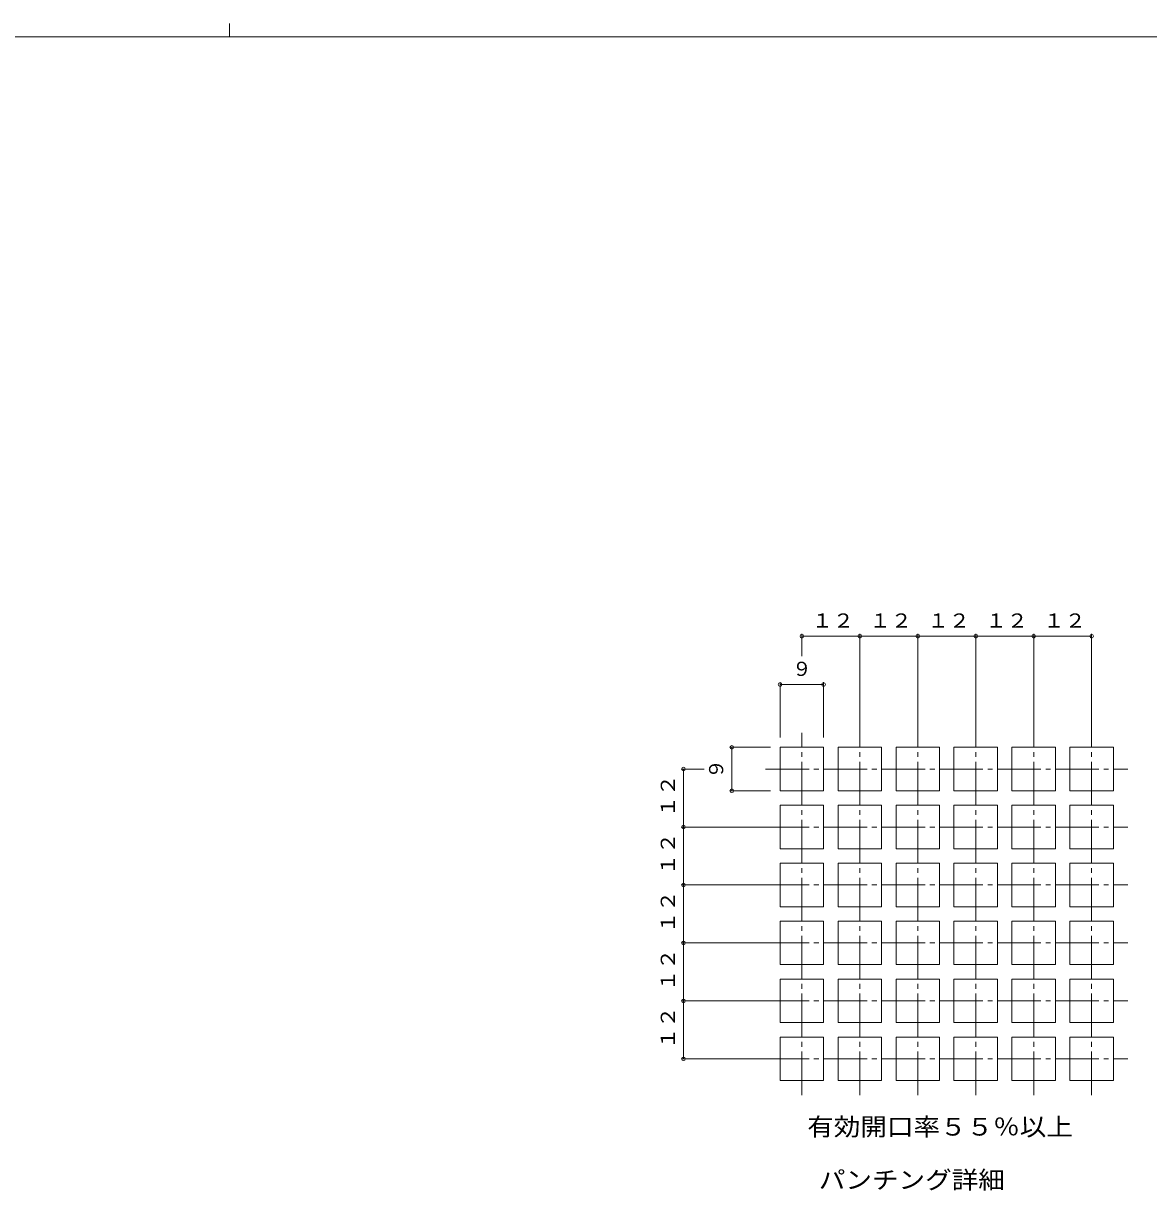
# Model space of a CAD drawing. Units: millimetres on the paper. Extents: x -420 to 373, y -297 to 267.
# Drawn here: x -75.4 to 157.6, y 25.5 to 267.2 of the extents above; entities that cross this region are included whole.
import ezdxf
from ezdxf.enums import TextEntityAlignment as Align

# ---------------------------------------------------------------- set-up
doc = ezdxf.new("R2010")
doc.units = ezdxf.units.MM
doc.linetypes.add('CHAIN2', pattern=[12, 9, -1, 1, -1])
for name, color, linetype, lineweight in [('0-1_USER1', 7, 'Continuous', 9), ('0-3_YKK_11', 7, 'Continuous', 9), ('0-7_YKK_D', 6, 'Continuous', 9)]:
    doc.layers.add(name, color=color, linetype=linetype, lineweight=lineweight)
doc.layers.add('0-2_YKK_ZWAK', color=3, linetype='Continuous')
doc.styles.add('ＭＳ ゴシック', font='')
doc.styles.get('ＭＳ ゴシック').set_extended_font_data('MS Gothic')

msp = doc.modelspace()

# ---------------------------------------------------------------- linework, layer by layer
at = {"layer": '0-1_USER1'}
for p, q in [((-32.686, 267.2), (-32.686, 264.4)), ((352.3, 264.4), (-417.7, 264.4))]:
    msp.add_line(p, q, dxfattribs=at)
at = {"layer": '0-3_YKK_11', "linetype": 'CHAIN2'}
for p, q in [((85.81, 45.301), (85.81, 120.301)), ((97.81, 45.301), (97.81, 120.301)), ((109.81, 45.301), (109.81, 120.301)), ((121.81, 45.301), (121.81, 120.301)), ((133.81, 45.301), (133.81, 120.301)), ((145.81, 45.301), (145.81, 120.301)), ((78.31, 112.801), (153.31, 112.801)), ((78.31, 100.801), (153.31, 100.801)), ((78.31, 88.801), (153.31, 88.801)), ((78.31, 76.801), (153.31, 76.801)), ((78.31, 64.801), (153.31, 64.801)), ((78.31, 52.801), (153.31, 52.801))]:
    msp.add_line(p, q, dxfattribs=at)
at = {"layer": '0-3_YKK_11'}
for p, q in [((81.31, 117.301), (81.31, 108.301)), ((90.31, 117.301), (81.31, 117.301)), ((90.31, 108.301), (90.31, 117.301)), ((93.31, 117.301), (93.31, 108.301)), ((102.31, 117.301), (93.31, 117.301)), ((102.31, 108.301), (102.31, 117.301)), ((105.31, 117.301), (105.31, 108.301)), ((114.31, 117.301), (105.31, 117.301)), ((114.31, 108.301), (114.31, 117.301)), ((117.31, 117.301), (117.31, 108.301)), ((126.31, 117.301), (117.31, 117.301)), ((126.31, 108.301), (126.31, 117.301)), ((129.31, 117.301), (129.31, 108.301)), ((138.31, 117.301), (129.31, 117.301)), ((138.31, 108.301), (138.31, 117.301)), ((141.31, 117.301), (141.31, 108.301)), ((150.31, 117.301), (141.31, 117.301)), ((150.31, 108.301), (150.31, 117.301)), ((81.31, 108.301), (90.31, 108.301)), ((93.31, 108.301), (102.31, 108.301)), ((105.31, 108.301), (114.31, 108.301)), ((117.31, 108.301), (126.31, 108.301)), ((129.31, 108.301), (138.31, 108.301)), ((141.31, 108.301), (150.31, 108.301)), ((81.31, 105.301), (81.31, 96.301)), ((90.31, 105.301), (81.31, 105.301)), ((90.31, 96.301), (90.31, 105.301)), ((93.31, 105.301), (93.31, 96.301)), ((102.31, 105.301), (93.31, 105.301)), ((102.31, 96.301), (102.31, 105.301)), ((105.31, 105.301), (105.31, 96.301)), ((114.31, 105.301), (105.31, 105.301)), ((114.31, 96.301), (114.31, 105.301)), ((117.31, 105.301), (117.31, 96.301)), ((126.31, 105.301), (117.31, 105.301)), ((126.31, 96.301), (126.31, 105.301)), ((129.31, 105.301), (129.31, 96.301)), ((138.31, 105.301), (129.31, 105.301)), ((138.31, 96.301), (138.31, 105.301)), ((141.31, 105.301), (141.31, 96.301)), ((150.31, 105.301), (141.31, 105.301)), ((150.31, 96.301), (150.31, 105.301)), ((81.31, 96.301), (90.31, 96.301)), ((93.31, 96.301), (102.31, 96.301)), ((105.31, 96.301), (114.31, 96.301)), ((117.31, 96.301), (126.31, 96.301)), ((129.31, 96.301), (138.31, 96.301)), ((141.31, 96.301), (150.31, 96.301)), ((81.31, 93.301), (81.31, 84.301)), ((90.31, 93.301), (81.31, 93.301)), ((90.31, 84.301), (90.31, 93.301)), ((93.31, 93.301), (93.31, 84.301)), ((102.31, 93.301), (93.31, 93.301)), ((102.31, 84.301), (102.31, 93.301)), ((105.31, 93.301), (105.31, 84.301)), ((114.31, 93.301), (105.31, 93.301)), ((114.31, 84.301), (114.31, 93.301)), ((117.31, 93.301), (117.31, 84.301)), ((126.31, 93.301), (117.31, 93.301)), ((126.31, 84.301), (126.31, 93.301)), ((129.31, 93.301), (129.31, 84.301)), ((138.31, 93.301), (129.31, 93.301)), ((138.31, 84.301), (138.31, 93.301)), ((141.31, 93.301), (141.31, 84.301)), ((150.31, 93.301), (141.31, 93.301)), ((150.31, 84.301), (150.31, 93.301)), ((81.31, 84.301), (90.31, 84.301)), ((93.31, 84.301), (102.31, 84.301)), ((105.31, 84.301), (114.31, 84.301)), ((117.31, 84.301), (126.31, 84.301)), ((129.31, 84.301), (138.31, 84.301)), ((141.31, 84.301), (150.31, 84.301)), ((81.31, 81.301), (81.31, 72.301)), ((90.31, 81.301), (81.31, 81.301)), ((90.31, 72.301), (90.31, 81.301)), ((93.31, 81.301), (93.31, 72.301)), ((102.31, 81.301), (93.31, 81.301)), ((102.31, 72.301), (102.31, 81.301)), ((105.31, 81.301), (105.31, 72.301)), ((114.31, 81.301), (105.31, 81.301)), ((114.31, 72.301), (114.31, 81.301)), ((117.31, 81.301), (117.31, 72.301)), ((126.31, 81.301), (117.31, 81.301)), ((126.31, 72.301), (126.31, 81.301)), ((129.31, 81.301), (129.31, 72.301)), ((138.31, 81.301), (129.31, 81.301)), ((138.31, 72.301), (138.31, 81.301)), ((141.31, 81.301), (141.31, 72.301)), ((150.31, 81.301), (141.31, 81.301)), ((150.31, 72.301), (150.31, 81.301)), ((81.31, 72.301), (90.31, 72.301)), ((93.31, 72.301), (102.31, 72.301)), ((105.31, 72.301), (114.31, 72.301)), ((117.31, 72.301), (126.31, 72.301)), ((129.31, 72.301), (138.31, 72.301)), ((141.31, 72.301), (150.31, 72.301)), ((81.31, 69.301), (81.31, 60.301)), ((90.31, 69.301), (81.31, 69.301)), ((90.31, 60.301), (90.31, 69.301)), ((93.31, 69.301), (93.31, 60.301)), ((102.31, 69.301), (93.31, 69.301)), ((102.31, 60.301), (102.31, 69.301)), ((105.31, 69.301), (105.31, 60.301)), ((114.31, 69.301), (105.31, 69.301)), ((114.31, 60.301), (114.31, 69.301)), ((117.31, 69.301), (117.31, 60.301)), ((126.31, 69.301), (117.31, 69.301)), ((126.31, 60.301), (126.31, 69.301)), ((129.31, 69.301), (129.31, 60.301)), ((138.31, 69.301), (129.31, 69.301)), ((138.31, 60.301), (138.31, 69.301)), ((141.31, 69.301), (141.31, 60.301)), ((150.31, 69.301), (141.31, 69.301)), ((150.31, 60.301), (150.31, 69.301)), ((81.31, 60.301), (90.31, 60.301)), ((93.31, 60.301), (102.31, 60.301)), ((105.31, 60.301), (114.31, 60.301)), ((117.31, 60.301), (126.31, 60.301)), ((129.31, 60.301), (138.31, 60.301)), ((141.31, 60.301), (150.31, 60.301)), ((81.31, 57.301), (81.31, 48.301)), ((90.31, 57.301), (81.31, 57.301)), ((90.31, 48.301), (90.31, 57.301)), ((93.31, 57.301), (93.31, 48.301)), ((102.31, 57.301), (93.31, 57.301)), ((102.31, 48.301), (102.31, 57.301)), ((105.31, 57.301), (105.31, 48.301)), ((114.31, 57.301), (105.31, 57.301)), ((114.31, 48.301), (114.31, 57.301)), ((117.31, 57.301), (117.31, 48.301)), ((126.31, 57.301), (117.31, 57.301)), ((126.31, 48.301), (126.31, 57.301)), ((129.31, 57.301), (129.31, 48.301)), ((138.31, 57.301), (129.31, 57.301)), ((138.31, 48.301), (138.31, 57.301)), ((141.31, 57.301), (141.31, 48.301)), ((150.31, 57.301), (141.31, 57.301)), ((150.31, 48.301), (150.31, 57.301)), ((81.31, 48.301), (90.31, 48.301)), ((93.31, 48.301), (102.31, 48.301)), ((105.31, 48.301), (114.31, 48.301)), ((117.31, 48.301), (126.31, 48.301)), ((129.31, 48.301), (138.31, 48.301)), ((141.31, 48.301), (150.31, 48.301))]:
    msp.add_line(p, q, dxfattribs=at)
at = {"layer": '0-7_YKK_D'}
for p, q in [((85.81, 136.154), (85.81, 140.801)), ((85.81, 140.301), (97.81, 140.301)), ((97.81, 120.301), (97.81, 140.801)), ((97.81, 140.301), (109.81, 140.301)), ((109.81, 120.301), (109.81, 140.801)), ((109.81, 140.301), (121.81, 140.301)), ((121.81, 120.301), (121.81, 140.801)), ((121.81, 140.301), (133.81, 140.301)), ((133.81, 120.301), (133.81, 140.801)), ((133.81, 140.301), (145.81, 140.301)), ((145.81, 120.301), (145.81, 140.801)), ((81.31, 119.301), (81.31, 130.801)), ((90.31, 119.301), (90.31, 130.801)), ((81.31, 130.301), (90.31, 130.301)), ((79.31, 117.301), (70.81, 117.301)), ((71.31, 117.301), (71.31, 108.301)), ((65.602, 112.801), (60.81, 112.801)), ((61.31, 112.801), (61.31, 100.801)), ((79.31, 108.301), (70.81, 108.301)), ((78.31, 100.801), (60.81, 100.801)), ((61.31, 100.801), (61.31, 88.801)), ((78.31, 88.801), (60.81, 88.801)), ((61.31, 88.801), (61.31, 76.801)), ((78.31, 76.801), (60.81, 76.801)), ((61.31, 76.801), (61.31, 64.801)), ((78.31, 64.801), (60.81, 64.801)), ((61.31, 64.801), (61.31, 52.801)), ((78.31, 52.801), (60.81, 52.801))]:
    msp.add_line(p, q, dxfattribs=at)
for centre, start, end in [((85.81, 140.301), 0, 180), ((85.81, 140.301), 180, 0), ((97.81, 140.301), 0, 180), ((97.81, 140.301), 0, 180), ((97.81, 140.301), 180, 0), ((97.81, 140.301), 180, 0), ((109.81, 140.301), 0, 180), ((109.81, 140.301), 0, 180), ((109.81, 140.301), 180, 0), ((109.81, 140.301), 180, 0), ((121.81, 140.301), 0, 180), ((121.81, 140.301), 0, 180), ((121.81, 140.301), 180, 0), ((121.81, 140.301), 180, 0), ((133.81, 140.301), 0, 180), ((133.81, 140.301), 0, 180), ((133.81, 140.301), 180, 0), ((133.81, 140.301), 180, 0), ((145.81, 140.301), 0, 180), ((145.81, 140.301), 180, 0), ((81.31, 130.301), 0, 180), ((90.31, 130.301), 0, 180), ((81.31, 130.301), 180, 0), ((90.31, 130.301), 180, 0), ((71.31, 117.301), 0, 180), ((71.31, 117.301), 180, 0), ((61.31, 112.801), 0, 180), ((61.31, 112.801), 180, 0), ((71.31, 108.301), 0, 180), ((71.31, 108.301), 180, 0), ((61.31, 100.801), 0, 180), ((61.31, 100.801), 0, 180), ((61.31, 100.801), 180, 0), ((61.31, 100.801), 180, 0), ((61.31, 88.801), 0, 180), ((61.31, 88.801), 0, 180), ((61.31, 88.801), 180, 0), ((61.31, 88.801), 180, 0), ((61.31, 76.801), 0, 180), ((61.31, 76.801), 0, 180), ((61.31, 76.801), 180, 0), ((61.31, 76.801), 180, 0), ((61.31, 64.801), 0, 180), ((61.31, 64.801), 0, 180), ((61.31, 64.801), 180, 0), ((61.31, 64.801), 180, 0), ((61.31, 52.801), 0, 180), ((61.31, 52.801), 180, 0)]:
    msp.add_arc(centre, 0.375, start, end, dxfattribs=at)

# ---------------------------------------------------------------- texts
at = {"layer": '0-2_YKK_ZWAK', "style": 'ＭＳ ゴシック', "width": 1.1}
for s, p in [('有効開口率５５％以上', (86.92, 35.807)), ('パンチング詳細', (89.32, 24.807))]:
    msp.add_text(s, height=3.666, dxfattribs=at).set_placement(p, align=Align.BOTTOM_LEFT)
at = {"layer": '0-7_YKK_D', "color": 7, "style": 'ＭＳ ゴシック', "width": 1.1}
for p in [(87.829, 141.201), (99.829, 141.201), (111.829, 141.201), (123.829, 141.201), (135.829, 141.201)]:
    msp.add_text('１２', height=2.933, dxfattribs=at).set_placement(p, align=Align.BOTTOM_LEFT)
at = {"layer": '0-7_YKK_D', "color": 7, "style": 'ＭＳ ゴシック'}
msp.add_text('９', height=2.933, dxfattribs=at).set_placement((83.829, 131.201), align=Align.BOTTOM_LEFT)
msp.add_text('９', height=2.933, rotation=90, dxfattribs=at).set_placement((70.41, 110.819), align=Align.BOTTOM_LEFT)
at = {"layer": '0-7_YKK_D', "color": 7, "style": 'ＭＳ ゴシック', "width": 1.1}
for p in [(60.41, 102.819), (60.41, 90.819), (60.41, 78.819), (60.41, 66.819), (60.41, 54.819)]:
    msp.add_text('１２', height=2.933, rotation=90, dxfattribs=at).set_placement(p, align=Align.BOTTOM_LEFT)

doc.saveas('drawing.dxf')
